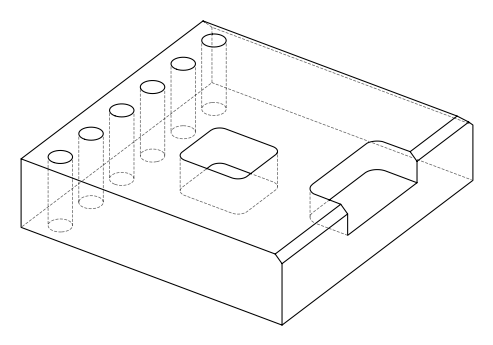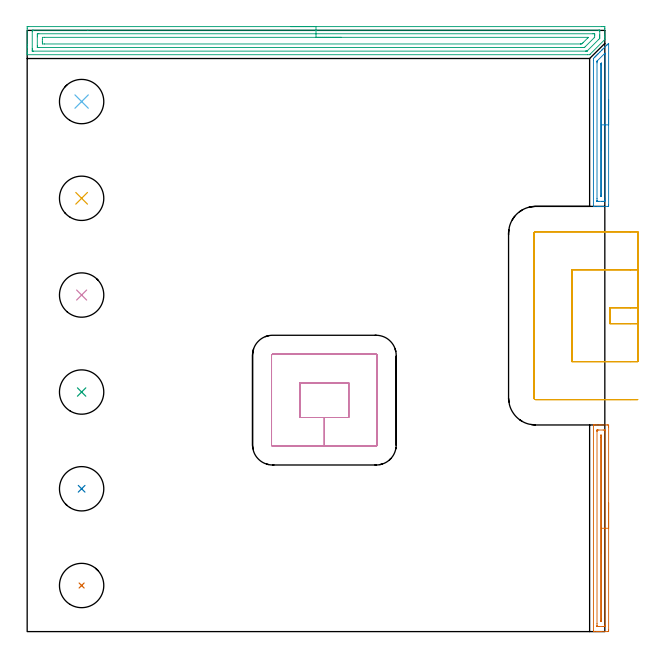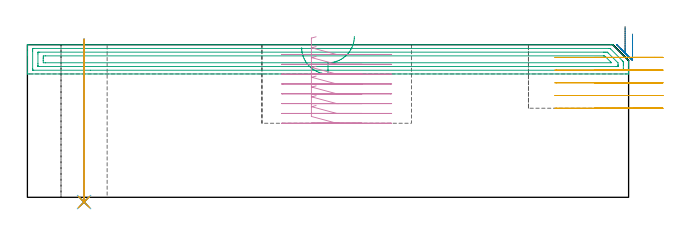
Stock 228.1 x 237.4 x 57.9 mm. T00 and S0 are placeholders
(PLAN: 11 operations, 3 tool changes, 21.6 min)
(1 AREA_MILL | FG_CHAMFER_SURFACE | UGT0205_001 | 2.11 min | 1541 mm3)
(2 AREA_MILL_1 | FG_CHAMFER_SURFACE_1 | UGT0205_001 | 1.63 min | 1294 mm3)
(3 AREA_MILL_2 | FG_CHAMFER_SURFACE_2 | UGT0205_001 | 7.52 min | 13917 mm3)
(4 MILL_RECTANGULAR_POCKET | POCKET_RECTANGULAR_STRAIGHT | UGT0201_133 | Follow Part, ap 3.75, ae 75% | 4.59 min | 84933 mm3)
(5 MILL_SLOT | SLOT_PARTIAL_RECTANGULAR | UGT0201_136 | Follow Part, ap 5, ae 75% | 4.29 min | 77711 mm3)
(6 INDEXABLE_INSERT_DRILL_THROUGH_HOLE_FROM_SOLID | STEP1HOLE | NXT0302_006 | 0.25 min | 13919 mm3)
(7 INDEXABLE_INSERT_DRILL_THROUGH_HOLE_FROM_SOLID_1 | STEP1HOLE_1 | NXT0302_006 | 0.25 min | 13921 mm3)
(8 INDEXABLE_INSERT_DRILL_THROUGH_HOLE_FROM_SOLID_2 | STEP1HOLE_2 | NXT0302_006 | 0.25 min | 13914 mm3)
(9 INDEXABLE_INSERT_DRILL_THROUGH_HOLE_FROM_SOLID_3 | STEP1HOLE_3 | NXT0302_006 | 0.25 min | 13916 mm3)
(10 INDEXABLE_INSERT_DRILL_THROUGH_HOLE_FROM_SOLID_4 | STEP1HOLE_4 | NXT0302_006 | 0.25 min | 13922 mm3)
(11 INDEXABLE_INSERT_DRILL_THROUGH_HOLE_FROM_SOLID_5 | STEP1HOLE_5 | NXT0302_006 | 0.25 min | 13919 mm3)
(TOOL UGT0205_001 | Chamfer Mill 20 x 3 x 45 deg. | D20 FL50 Z2)
(TOOL UGT0201_133 | Carbide End Mill 15.0 | D15 FL30 Z4)
(TOOL UGT0201_136 | Carbide End Mill 20.0 | D20 FL30 Z4)
(TOOL NXT0302_006 | Index. Insert Drill 17.5mm [880-D1750L25-05] | D17.5 PA176 FL88 Z2)
(OP 1 AREA_MILL)
G17 G21 G94 G90
T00 M6
G54
G17 G0 G90 X229.6 Y50.8 S1061 M3
G43 Z67.9 H0
Z61.9
G94 G1 Y50.762 Z61.028 F250.
Y50.648 Z60.164
Y50.459 Z59.312
Y50.197 Z58.48
Y49.863 Z57.674
Y49.46 Z56.9
Y48.992 Z56.164
Y48.46 Z55.472
Y47.871 Z54.829
Y47.228 Z54.24
Y46.536 Z53.708
Y45.8 Z53.24
Y45.026 Z52.837
Y44.22 Z52.503
Y43.388 Z52.241
Y42.537 Z52.052
Y41.672 Z51.938
Y40.8 Z51.9
Y0.614
X229.597 Y0.237 Z51.901
X229.592 Y0.01 Z51.904
X229.227 Y0. Z52.269
X226.6 Z54.894
X226.052 Z55.445
X225.724 Z55.772
X225.176 Z56.32
X224.848 Z56.646
X223.879 Z57.621
X223.738 Y0.002 Z57.754
X223.602 Y0.01 Z57.888
X223.6 Y0.167 Z57.9
Y81.433
X223.602 Y81.59 Z57.888
X223.738 Y81.598 Z57.754
X223.879 Y81.6 Z57.621
X224.193 Z57.306
X224.848 Z56.646
X226.052 Z55.445
X226.6 Z54.894
X228.953 Z52.543
X229.227 Y81.597 Z52.269
X229.592 Y81.59 Z51.904
X229.597 Y81.363 Z51.901
X229.6 Y80.986 Z51.9
Y80.607
Y40.8
X228.186 Z53.314
Y2.569
X228.185 Y2.4 Z53.315
X228.18 Y2.039 Z53.32
X228.179 Y2.021 Z53.321
X228.17 Y2.01 Z53.33
X228.103 Y2.006 Z53.397
X227.998 Y2.002 Z53.502
X227.868 Y2. Z53.632
X227.476 Z54.024
X225.724 Z55.776
X225.24 Y2.001 Z56.26
X225.075 Y2.005 Z56.425
X225.045 Y2.008 Z56.455
X225.021 Y2.013 Z56.479
X225.02 Y2.05 Z56.48
X225.016 Y2.229 Z56.484
X225.015 Y2.4 Z56.485
X225.014 Y3.124 Z56.486
Y79.031
X225.015 Y79.2 Z56.485
X225.02 Y79.561 Z56.48
X225.021 Y79.579 Z56.479
X225.03 Y79.59 Z56.47
X225.097 Y79.594 Z56.403
X225.202 Y79.598 Z56.298
X225.333 Y79.6 Z56.167
X225.724 Z55.776
X227.476 Z54.024
X227.96 Y79.599 Z53.54
X228.125 Y79.595 Z53.375
X228.155 Y79.592 Z53.345
X228.179 Y79.587 Z53.321
X228.18 Y79.55 Z53.32
X228.184 Y79.371 Z53.316
X228.185 Y79.2 Z53.315
X228.186 Y78.476 Z53.314
Y40.8
X226.772 Z54.728
X226.771 Y4.904 Z54.729
X226.767 Y4.186 Z54.733
X226.764 Y4.018 Z54.736
X226.6 Y4.01 Z54.9
X226.435 Y4.02 Z55.065
X226.431 Y4.186 Z55.069
X226.429 Y4.36 Z55.071
Y76.696
X226.433 Y77.414 Z55.067
X226.436 Y77.582 Z55.064
X226.6 Y77.59 Z54.9
X226.765 Y77.58 Z54.735
X226.769 Y77.414 Z54.731
X226.771 Y77.24 Z54.729
X226.772 Y40.8 Z54.728
Y39.928 Z54.767
Y39.064 Z54.88
Y38.212 Z55.069
Y37.38 Z55.332
Y36.574 Z55.665
Y35.8 Z56.068
Y35.064 Z56.537
Y34.372 Z57.068
Y33.729 Z57.657
Y33.14 Z58.301
Y32.609 Z58.993
Y32.14 Z59.728
Y31.737 Z60.502
Y31.403 Z61.308
Y31.141 Z62.14
Y30.952 Z62.992
Y30.838 Z63.857
Y30.8 Z64.728
G0 Z67.9
M5
M2
(OP 2 AREA_MILL_1)
G17 G21 G94 G90
T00 M6
G54
G17 G0 G90 X229.6 Y210.1 S1061 M3
G43 Z67.9 H0
Z61.9
G94 G1 Y210.062 Z61.028 F250.
Y209.948 Z60.164
Y209.759 Z59.312
Y209.497 Z58.48
Y209.163 Z57.674
Y208.76 Z56.9
Y208.292 Z56.164
Y207.76 Z55.472
Y207.171 Z54.829
Y206.528 Z54.24
Y205.836 Z53.708
Y205.1 Z53.24
Y204.326 Z52.837
Y203.52 Z52.503
Y202.688 Z52.241
Y201.836 Z52.052
Y200.972 Z51.938
Y200.1 Z51.9
X229.599 Y168.481 Z51.901
X229.596 Y168.106
X229.592 Y167.91 Z51.904
X229.227 Y167.9 Z52.268
X227.476 Z54.018
X226.866 Z54.631
X226.6 Z54.897
X225.99 Z55.506
X225.724 Z55.772
X225.192 Z56.307
X223.826 Z57.673
X223.711 Y167.902 Z57.781
X223.602 Y167.91 Z57.889
X223.6 Y168.035 Z57.9
Y225.484
X223.606 Y226.302 Z57.892
X223.676 Y226.375 Z57.822
X223.973 Y226.675 Z57.523
X224.119 Y226.821 Z57.378
X224.261 Y226.963 Z57.236
X224.41 Y227.113 Z57.085
X224.565 Y227.266 Z56.933
X224.692 Y227.393 Z56.806
X224.848 Y227.551 Z56.646
X225.01 Y227.711 Z56.488
X225.123 Y227.824 Z56.375
X225.286 Y227.989 Z56.208
X225.456 Y228.157 Z56.042
X225.642 Y228.343 Z55.857
X226.162 Y228.864 Z55.334
X226.736 Y229.437 Z54.763
X226.94 Y229.641 Z54.558
X227.038 Y229.74 Z54.458
X227.237 Y229.938 Z54.262
X227.311 Y230.011 Z54.189
X227.914 Y230.616 Z53.582
X228.144 Y230.844 Z53.356
X228.79 Y231.491 Z52.707
X228.978 Y231.678 Z52.522
X229.019 Y231.719 Z52.481
X229.502 Y232.202 Z51.997
X229.594 Y232.282 Z51.905
X229.596 Y232.266 Z51.903
X229.6 Y232.091 Z51.9
Y200.1
X228.186 Z53.314
Y171.153
X228.185 Y170.432 Z53.315
X228.183 Y170.262 Z53.317
X228.179 Y169.911 Z53.321
X227.829 Y169.903 Z53.671
X227.476 Y169.901 Z54.024
X226.956 Y169.9 Z54.544
X225.724 Z55.776
X225.204 Z56.296
X225.069 Y169.903 Z56.431
X225.047 Y169.905 Z56.453
X225.028 Y169.909 Z56.472
X225.021 Y169.933 Z56.479
X225.017 Y170.091 Z56.483
X225.015 Y170.262 Z56.485
X225.014 Y170.984 Z56.486
Y224.594
X225.015 Y224.955 Z56.485
X225.017 Y225.135 Z56.483
X225.021 Y225.224 Z56.479
X225.024 Y225.263 Z56.476
X225.044 Y225.285 Z56.456
X225.236 Y225.485 Z56.264
X227.906 Y228.157 Z53.594
X227.992 Y228.24 Z53.508
X228.135 Y228.377 Z53.365
X228.174 Y228.412 Z53.326
X228.179 Y228.332 Z53.321
X228.183 Y228.157 Z53.317
X228.185 Y227.969 Z53.315
X228.186 Y200.1 Z53.314
X226.772 Z54.728
X226.771 Y172.76 Z54.729
X226.769 Y172.043 Z54.731
X226.767 Y171.957 Z54.733
X226.765 Y171.92 Z54.735
X226.734 Y171.907 Z54.766
X226.6 Z54.9
X226.46 Y171.91 Z55.04
X226.435 Y171.916 Z55.065
X226.432 Y171.94 Z55.068
X226.43 Y171.985 Z55.07
X226.429 Y172.043 Z55.071
Y172.218
Y223.877
X226.432 Y224.052 Z55.068
X226.436 Y224.167 Z55.064
X226.443 Y224.232 Z55.057
X226.466 Y224.257 Z55.034
X226.6 Y224.393 Z54.9
X226.702 Y224.49 Z54.798
X226.765 Y224.457 Z54.735
X226.767 Y224.424 Z54.733
X226.771 Y223.703 Z54.729
Y223.529
X226.772 Y200.1 Z54.728
Y199.228 Z54.767
Y198.364 Z54.88
Y197.512 Z55.069
Y196.68 Z55.332
Y195.874 Z55.665
Y195.1 Z56.068
Y194.364 Z56.537
Y193.672 Z57.068
Y193.029 Z57.657
Y192.44 Z58.301
Y191.908 Z58.993
Y191.44 Z59.728
Y191.037 Z60.502
Y190.703 Z61.308
Y190.441 Z62.14
Y190.252 Z62.992
Y190.138 Z63.857
Y190.1 Z64.728
G0 Z67.9
M5
M2
(OP 3 AREA_MILL_2)
G17 G21 G94 G90
T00 M6
G54
G17 G0 G90 X104.05 Y238.9 S1061 M3
G43 Z67.9 H0
Z56.8
G94 G1 X104.088 Z55.928 F250.
X104.202 Z55.064
X104.391 Z54.212
X104.653 Z53.38
X104.987 Z52.574
X105.39 Z51.8
X105.858 Z51.064
X106.39 Z50.372
X106.979 Z49.729
X107.622 Z49.14
X108.314 Z48.608
X109.05 Z48.14
X109.824 Z47.737
X110.63 Z47.403
X111.462 Z47.141
X112.314 Z46.952
X113.178 Z46.838
X114.05 Z46.8
X226.854
X227.484 Y238.897 Z46.803
X228.093 Y238.891 Z46.805
X228.096 Y238.882 Z46.815
X228.1 Y238.269 Z47.427
Y237.991 Z47.705
Y235.586 Z50.11
Y234.908 Z50.791
Y234.474 Z51.225
X228.097 Y233.799 Z51.9
X228.096 Y233.797 Z51.902
X222.284 Y227.984 Z57.715
X222.125 Y227.828 Z57.872
X222.101 Y227.807 Z57.893
X221.232 Y227.8 Z57.9
X0.169
X0.01 Y227.802 Z57.888
X0.007 Y227.867 Z57.825
X0. Y228.278 Z57.421
Y228.648 Z57.051
Y229.326 Z56.37
Y230.558 Z55.138
Y231.114 Z54.58
Y231.731 Z53.965
X0.001 Y238.269 Z47.429
X0.004 Y238.882 Z46.816
X0.007 Y238.892 Z46.806
X0.616 Y238.9 Z46.8
X114.05
Y237.486 Z48.214
X225.698
X225.809 Y237.485 Z48.215
X226.031 Y237.481 Z48.219
X226.087 Y237.479 Z48.221
X226.091 Y237.466 Z48.234
X226.096 Y237.432 Z48.268
X226.098 Y237.374 Z48.326
X226.1 Y236.972 Z48.728
Y235.586 Z50.114
Y235.183 Z50.517
X226.097 Y234.691 Z51.009
X226.091 Y234.297 Z51.403
X226.082 Y234.243 Z51.457
X226.054 Y234.211 Z51.489
X225.976 Y234.13 Z51.57
X225.698 Y233.847 Z51.853
X221.204 Y229.354 Z56.346
X221.174 Y229.326 Z56.374
X221.076 Y229.238 Z56.462
X221.047 Y229.221 Z56.479
X220.932 Y229.218 Z56.482
X220.784 Y229.216 Z56.484
X220.561 Y229.214 Z56.486
X220.45
X2.402
X2.291 Y229.215 Z56.485
X2.069 Y229.219 Z56.481
X2.013 Y229.221 Z56.479
X2.009 Y229.234 Z56.466
X2.004 Y229.268 Z56.432
X2.002 Y229.326 Z56.374
X2. Y229.728 Z55.972
Y230.22 Z55.48
X2.001 Y236.881 Z48.819
X2.008 Y237.374 Z48.326
X2.01 Y237.468 Z48.232
X2.18 Y237.479 Z48.221
X2.293 Y237.484 Z48.216
X2.402 Y237.485 Z48.215
X23.971 Y237.486 Z48.214
X114.05
Y236.072 Z49.628
X223.427 Y236.071 Z49.629
X223.912 Y236.067 Z49.633
X224.072 Y236.065 Z49.635
X224.09 Y236.062 Z49.638
X224.094 Y236.001 Z49.699
X224.098 Y235.9 Z49.8
X224.099 Y235.774 Z49.926
Y235.586 Z50.114
X224.098 Y235.399 Z50.301
X224.083 Y234.691 Z51.009
X224. Y234.603 Z51.097
X223.912 Y234.512 Z51.188
X220.339 Y230.939 Z54.761
X220.094 Y230.702 Z54.998
X220.026 Y230.637 Z55.063
X219.925 Y230.635 Z55.065
X219.446 Y230.63 Z55.07
X219.037 Y230.629 Z55.071
X218.553 Y230.628 Z55.072
X4.673 Y230.629 Z55.071
X4.188 Y230.633 Z55.067
X4.029 Y230.635 Z55.065
X4.01 Y230.638 Z55.062
X4.006 Y230.699 Z55.001
X4.002 Y230.8 Z54.9
X4. Y231.303 Z54.397
Y234.88 Z50.82
X4.001 Y235.586 Z50.114
X4.002 Y235.773 Z49.927
X4.01 Y235.963 Z49.737
X4.016 Y236.065 Z49.635
X4.068 Y236.067 Z49.633
X4.188 Y236.069 Z49.631
X4.597 Y236.071 Z49.629
X114.05 Y236.072 Z49.628
Y234.657 Z51.043
X221.267
X221.571 Y234.651 Z51.049
X221.546 Y234.606 Z51.094
X221.436 Y234.488 Z51.212
X221.339 Y234.388 Z51.312
X221.232 Y234.28 Z51.42
X219.65 Y232.698 Z53.002
X219.446 Y232.495 Z53.205
X219.198 Y232.257 Z53.443
X218.977 Y232.05 Z53.65
X218.553 Y232.043 Z53.657
X218.518
X6.834
X6.018 Y232.05 Z53.65
X6. Y232.877 Z52.823
Y232.903 Z52.797
Y233.772 Z51.928
Y233.797 Z51.903
X6.016 Y234.65 Z51.05
X6.868 Y234.657 Z51.043
X6.902
X114.05
X114.922 Z51.081
X115.786 Z51.195
X116.638 Z51.383
X117.47 Z51.646
X118.276 Z51.98
X119.05 Z52.382
X119.786 Z52.851
X120.478 Z53.382
X121.121 Z53.972
X121.71 Z54.615
X122.242 Z55.307
X122.71 Z56.043
X123.113 Z56.817
X123.447 Z57.622
X123.709 Z58.454
X123.898 Z59.306
X124.012 Z60.171
X124.05 Z61.043
G0 Z67.9
M5
M2
(OP 4 MILL_RECTANGULAR_POCKET)
G17 G21 G94 G90
T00 M6
G54
G17 G0 G90 X109.548 Y98.25 S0 M3
G43 Z67.9 H0
Z60.9
G94 G1 X107.75 Z60.418 F250.
Y84.55 Z56.747
X117.35 Z54.175
X126.95 F500.
Y98.25
X107.75
Y84.55
X117.35
Y73.3
X137.8
G3 X138.2 Y73.7 R0.4
G1 Y109.1
G3 X137.8 Y109.5 R0.4
G1 X96.9
G3 X96.5 Y109.1 R0.4
G1 Y73.7
G3 X96.9 Y73.3 R0.4
G1 X117.35
X118.35
G0 X109.548 Y98.25 Z57.175
G1 X107.75 Z56.693 F250.
Y84.55 Z53.022
X117.35 Z50.45
X126.95 F500.
Y98.25
X107.75
Y84.55
X117.35
Y73.3
X137.8
G3 X138.2 Y73.7 R0.4
G1 Y109.1
G3 X137.8 Y109.5 R0.4
G1 X96.9
G3 X96.5 Y109.1 R0.4
G1 Y73.7
G3 X96.9 Y73.3 R0.4
G1 X117.35
X118.35
G0 X109.548 Y98.25 Z53.45
G1 X107.75 Z52.968 F250.
Y84.55 Z49.297
X117.35 Z46.725
X126.95 F500.
Y98.25
X107.75
Y84.55
X117.35
Y73.3
X137.8
G3 X138.2 Y73.7 R0.4
G1 Y109.1
G3 X137.8 Y109.5 R0.4
G1 X96.9
G3 X96.5 Y109.1 R0.4
G1 Y73.7
G3 X96.9 Y73.3 R0.4
G1 X117.35
X118.35
G0 X109.548 Y98.25 Z49.725
G1 X107.75 Z49.243 F250.
Y84.55 Z45.572
X117.35 Z43.
X126.95 F500.
Y98.25
X107.75
Y84.55
X117.35
Y73.3
X137.8
G3 X138.2 Y73.7 R0.4
G1 Y109.1
G3 X137.8 Y109.5 R0.4
G1 X96.9
G3 X96.5 Y109.1 R0.4
G1 Y73.7
G3 X96.9 Y73.3 R0.4
G1 X117.35
X118.35
G0 X109.548 Y98.25 Z46.
G1 X107.75 Z45.518 F250.
Y84.55 Z41.847
X117.35 Z39.275
X126.95 F500.
Y98.25
X107.75
Y84.55
X117.35
Y73.3
X137.8
G3 X138.2 Y73.7 R0.4
G1 Y109.1
G3 X137.8 Y109.5 R0.4
G1 X96.9
G3 X96.5 Y109.1 R0.4
G1 Y73.7
G3 X96.9 Y73.3 R0.4
G1 X117.35
X118.35
G0 X109.548 Y98.25 Z42.275
G1 X107.75 Z41.793 F250.
Y84.55 Z38.122
X117.35 Z35.55
X126.95 F500.
Y98.25
X107.75
Y84.55
X117.35
Y73.3
X137.8
G3 X138.2 Y73.7 R0.4
G1 Y109.1
G3 X137.8 Y109.5 R0.4
G1 X96.9
G3 X96.5 Y109.1 R0.4
G1 Y73.7
G3 X96.9 Y73.3 R0.4
G1 X117.35
X118.35
G0 X109.548 Y98.25 Z38.55
G1 X107.75 Z38.068 F250.
Y84.55 Z34.397
X117.35 Z31.825
X126.95 F500.
Y98.25
X107.75
Y84.55
X117.35
Y73.3
X137.8
G3 X138.2 Y73.7 R0.4
G1 Y109.1
G3 X137.8 Y109.5 R0.4
G1 X96.9
G3 X96.5 Y109.1 R0.4
G1 Y73.7
G3 X96.9 Y73.3 R0.4
G1 X117.35
X118.35
G0 X109.548 Y98.25 Z34.825
G1 X107.75 Z34.343 F250.
Y84.55 Z30.672
X117.35 Z28.1
X126.95 F500.
Y98.25
X107.75
Y84.55
X117.35
Y73.3
X137.8
G3 X138.2 Y73.7 R0.4
G1 Y109.1
G3 X137.8 Y109.5 R0.4
G1 X96.9
G3 X96.5 Y109.1 R0.4
G1 Y73.7
G3 X96.9 Y73.3 R0.4
G1 X117.35
X118.35
G0 Z67.9
M5
M2
(OP 5 MILL_SLOT)
G17 G21 G94 G90
T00 M6
G54
G17 G0 G90 X241.1 Y127.9 S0 M3
G43 Z67.9 H0
Z53.08
G94 G1 X238.1 F250.
X230.1 F500.
Y121.6
X238.1
X241.1 F250.
Y142.9
X238.1
X215.1 F500.
Y106.6
X238.1
X241.1 F250.
Y157.9
X238.1
X200.8 F500.
G3 X200.1 Y157.2 R0.7
G1 Y92.3
G3 X200.8 Y91.6 R0.7
G1 X238.1
X241.1 F250.
G0 Y127.9 Z48.26
G1 X238.1
X230.1 F500.
Y121.6
X238.1
X241.1 F250.
Y142.9
X238.1
X215.1 F500.
Y106.6
X238.1
X241.1 F250.
Y157.9
X238.1
X200.8 F500.
G3 X200.1 Y157.2 R0.7
G1 Y92.3
G3 X200.8 Y91.6 R0.7
G1 X238.1
X241.1 F250.
G0 Y127.9 Z43.44
G1 X238.1
X230.1 F500.
Y121.6
X238.1
X241.1 F250.
Y142.9
X238.1
X215.1 F500.
Y106.6
X238.1
X241.1 F250.
Y157.9
X238.1
X200.8 F500.
G3 X200.1 Y157.2 R0.7
G1 Y92.3
G3 X200.8 Y91.6 R0.7
G1 X238.1
X241.1 F250.
G0 Y127.9 Z38.62
G1 X238.1
X230.1 F500.
Y121.6
X238.1
X241.1 F250.
Y142.9
X238.1
X215.1 F500.
Y106.6
X238.1
X241.1 F250.
Y157.9
X238.1
X200.8 F500.
G3 X200.1 Y157.2 R0.7
G1 Y92.3
G3 X200.8 Y91.6 R0.7
G1 X238.1
X241.1 F250.
G0 Y127.9 Z33.8
G1 X238.1
X230.1 F500.
Y121.6
X238.1
X241.1 F250.
Y142.9
X238.1
X215.1 F500.
Y106.6
X238.1
X241.1 F250.
Y157.9
X238.1
X200.8 F500.
G3 X200.1 Y157.2 R0.7
G1 Y92.3
G3 X200.8 Y91.6 R0.7
G1 X238.1
X241.1 F250.
G0 Z67.9
M5
M2
(OP 6 INDEXABLE_INSERT_DRILL_THROUGH_HOLE_FROM_SOLID)
G17 G21 G94 G90
T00 M6
G54
G17 G0 G90 X21.5 Y209.3 S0 M3
G43 Z67.9 H1
G94 G81 G98 Z-1.806 F250. R59.9
G80
M5
M2
(OP 7 INDEXABLE_INSERT_DRILL_THROUGH_HOLE_FROM_SOLID_1)
G17 G21 G94 G90
T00 M6
G54
G17 G0 G90 X21.5 Y18.2 S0 M3
G43 Z67.9 H1
G94 G81 G98 Z-1.806 F250. R59.9
G80
M5
M2
(OP 8 INDEXABLE_INSERT_DRILL_THROUGH_HOLE_FROM_SOLID_2)
G17 G21 G94 G90
T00 M6
G54
G17 G0 G90 X21.5 Y56.4 S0 M3
G43 Z67.9 H1
G94 G81 G98 Z-1.806 F250. R59.9
G80
M5
M2
(OP 9 INDEXABLE_INSERT_DRILL_THROUGH_HOLE_FROM_SOLID_3)
G17 G21 G94 G90
T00 M6
G54
G17 G0 G90 X21.5 Y94.6 S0 M3
G43 Z67.9 H1
G94 G81 G98 Z-1.806 F250. R59.9
G80
M5
M2
(OP 10 INDEXABLE_INSERT_DRILL_THROUGH_HOLE_FROM_SOLID_4)
G17 G21 G94 G90
T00 M6
G54
G17 G0 G90 X21.5 Y132.9 S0 M3
G43 Z67.9 H1
G94 G81 G98 Z-1.806 F250. R59.9
G80
M5
M2
(OP 11 INDEXABLE_INSERT_DRILL_THROUGH_HOLE_FROM_SOLID_5)
G17 G21 G94 G90
T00 M6
G54
G17 G0 G90 X21.5 Y171.1 S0 M3
G43 Z67.9 H1
G94 G81 G98 Z-1.806 F250. R59.9
G80
M5
M2
